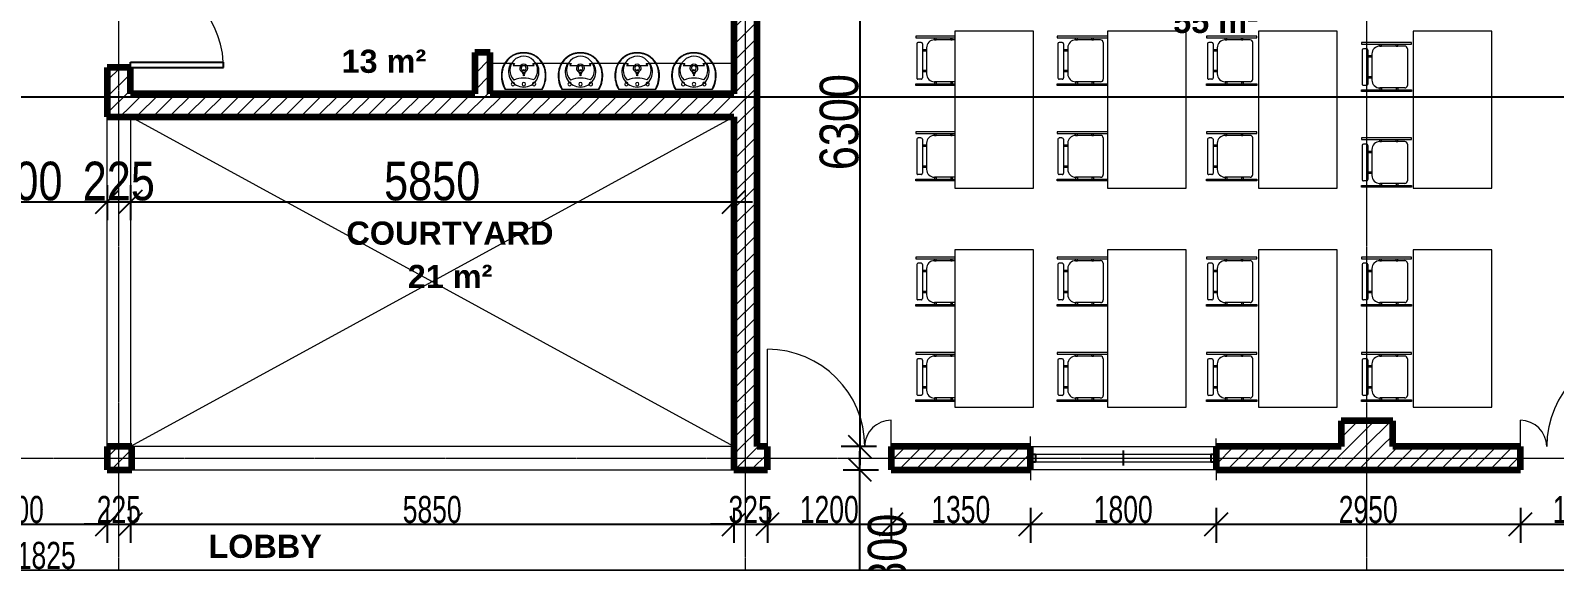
# Model space of a CAD drawing. Header units: millimetres. Extents: x -35190 to 411743, y -233114 to 23872.
# Drawn here: x 262557 to 277332, y -2685 to 2471 of the extents above; entities that cross this region are included whole.
import ezdxf

# ---------------------------------------------------------------- set-up
doc = ezdxf.new("R2010")
doc.units = ezdxf.units.MM
doc.linetypes.add('Grid Line', pattern=[22.225, 12.7, -3.175, 3.175, -3.175])
for name, color, linetype, lineweight in [('A-ANNO-DIMS', 211, 'Continuous', 9), ('A-AREA', 32, 'Continuous', 18), ('A-AREA-IDEN', 2, 'Continuous', 9), ('A-DETL-THIN', 151, 'Continuous', 18), ('A-DOOR', 31, 'Continuous', 18), ('A-FLOR', 192, 'Continuous', 18), ('A-GLAZ', 151, 'Continuous', 18), ('A-WALL', 113, 'Continuous', 18), ('A-WALL-PATT', 111, 'Continuous', 18), ('I-FURN', 30, 'Continuous', 18), ('P-SANR-FIXT', 6, 'Continuous', 18), ('S-GRID', 1, 'Continuous', 9)]:
    doc.layers.add(name, color=color, linetype=linetype, lineweight=lineweight)
doc.styles.add('Arial_3', font='arial.ttf', dxfattribs={"width": 0.8, "height": 375})
doc.styles.add('Arial_8', font='arial.ttf', dxfattribs={"width": 0.7, "height": 262.5})
doc.styles.add('Arial_B', font='arialbd.ttf', dxfattribs={"height": 225})
doc.dimstyles.new('main_4_5mm', dxfattribs={"dimscale": 304.8, "dimtxt": 382.597275, "dimasz": 0.738189, "dimexe": 0.590551, "dimexo": 0.0625, "dimgap": 0.024606, "dimtad": 1, "dimdec": 0, "dimzin": 0, "dimdsep": 46, "dimtxsty": 'Arial_3', "dimblk1": 'OBLIQUE', "dimblk2": 'OBLIQUE', "dimsah": 1, "dimcen": 0.09, "dimdle": 0.590551, "dimazin": 0, "dimtfac": 1, "dimtdec": 4, "dimtix": 1, "dimtmove": 0, "dimatfit": 3, "dimfxl": 0.590551, "dimfxlon": 1, "dimtvp": 1, "dimtolj": 1, "dimtzin": 0, "dimarcsym": 2})
doc.dimstyles.new('main_4_5mm_1', dxfattribs={"dimscale": 304.8, "dimtxt": 382.597275, "dimasz": 0.738189, "dimexe": 0.590551, "dimexo": 0.0625, "dimgap": 0.024606, "dimtad": 1, "dimdec": 0, "dimzin": 0, "dimdsep": 46, "dimtxsty": 'Arial_3', "dimblk1": 'OBLIQUE', "dimblk2": 'OBLIQUE', "dimsah": 1, "dimcen": 0.09, "dimdle": 0.590551, "dimazin": 0, "dimtfac": 1, "dimtdec": 4, "dimtix": 1, "dimtmove": 1, "dimatfit": 3, "dimfxl": 0.590551, "dimfxlon": 1, "dimtvp": 1, "dimtolj": 1, "dimtzin": 0, "dimarcsym": 2})
doc.dimstyles.new('small_3_5mm', dxfattribs={"dimscale": 304.8, "dimtxt": 267.818092, "dimasz": 0.738189, "dimexe": 0.590551, "dimexo": 0.0625, "dimgap": 0.024606, "dimtad": 1, "dimdec": 0, "dimzin": 0, "dimdsep": 46, "dimtxsty": 'Arial_8', "dimblk1": 'OBLIQUE', "dimblk2": 'OBLIQUE', "dimsah": 1, "dimcen": 0.09, "dimdle": 0.590551, "dimazin": 0, "dimtfac": 1, "dimtdec": 4, "dimtix": 1, "dimtmove": 0, "dimatfit": 3, "dimfxl": 0.590551, "dimfxlon": 1, "dimtvp": 1, "dimtolj": 1, "dimtzin": 0, "dimarcsym": 2})
pattern_1 = [(45, (247326.97, -1578.69), (-79.5495, 79.5495), [])]

# ---------------------------------------------------------------- blocks, each defined once
blk = doc.blocks.new('M_Single-Flush - 900 x 2100mm-426325-SECOND FLOOR')
at = {"layer": 'A-DOOR', "lineweight": 25}
for p, q in [((399, 112), (399, 1013)), ((450, 1013), (399, 1013)), ((450, 112), (450, 1013)), ((450, 112), (399, 112))]:
    blk.add_line(p, q, dxfattribs=at)
at = {"layer": 'A-DOOR'}
blk.add_arc((450, 112), 902, 93.2424, 180, dxfattribs=at)
blk = doc.blocks.new('Double - Offset 1 - 1200 x 2100mm Sgl Swing-501791-SECOND FLOOR')
at = {"layer": 'A-DOOR'}
for p, q in [((834, 112.5), (834, 1057)), ((-366, 112.5), (-366, 368))]:
    blk.add_line(p, q, dxfattribs=at)
for centre, radius, start, end in [((834, 112.5), 944.5, 90, 180), ((-366, 112.5), 255.5, 360, 90)]:
    blk.add_arc(centre, radius, start, end, dxfattribs=at)
blk = doc.blocks.new('Double - Offset 1 - 1200 x 2100mm Sgl Swing-501792-SECOND FLOOR')
at = {"layer": 'A-DOOR'}
for p, q in [((-366, -112.5), (-366, -368)), ((834, -112.5), (834, -1057))]:
    blk.add_line(p, q, dxfattribs=at)
for centre, radius, start, end in [((-366, -112.5), 255.5, 270, 0), ((834, -112.5), 944.5, 180, 270)]:
    blk.add_arc(centre, radius, start, end, dxfattribs=at)
blk = doc.blocks.new('Sliding - 2L - SL1_8 X 1_5-424376-SECOND FLOOR')
at = {"layer": 'A-GLAZ'}
for p, q in [((-574, 112), (-574, 212)), ((1226, 112), (1226, 212)), ((1176, 35), (-524, 35)), ((-574, -112), (-574, -192)), ((-524, -35), (1176, -35)), ((1226, -112), (1226, -212))]:
    blk.add_line(p, q, dxfattribs=at)
at = {"layer": 'A-GLAZ', "lineweight": 25}
for p, q in [((-524, 35), (-574, 35)), ((-524, -35), (-524, 35)), ((326, -75), (326, 72)), ((1226, 35), (1176, 35)), ((1176, -35), (1176, 35)), ((-574, -35), (-524, -35)), ((1176, -35), (1226, -35))]:
    blk.add_line(p, q, dxfattribs=at)
blk = doc.blocks.new('Basins w Vanity Unit - Basins w Vanity Unit-528508-SECOND FLOOR')
at = {"layer": 'I-FURN'}
for p, q in [((-701, -20), (1661, -20)), ((-701, -295), (-499, -295)), ((-493, -295), (-427, -295)), ((-200, -295), (-135, -295)), ((-128, -295), (51, -295)), ((57, -295), (123, -295)), ((350, -295), (415, -295)), ((422, -295), (601, -295)), ((607, -295), (673, -295)), ((900, -295), (965, -295)), ((972, -295), (1151, -295)), ((1157, -295), (1223, -295)), ((1450, -295), (1515, -295)), ((1522, -295), (1661, -295))]:
    blk.add_line(p, q, dxfattribs=at)
for centre, radius, start, end in [((-314, -214), 148, 90, 206.6287), ((-314, -214), 148, 333.3713, 90), ((236, -214), 148, 90, 206.6287), ((236, -214), 148, 333.3713, 90), ((786, -214), 148, 90, 206.6287), ((786, -214), 148, 333.3713, 90), ((1336, -214), 148, 90, 206.6287), ((1336, -214), 148, 333.3713, 90), ((-314, -214), 119, 210.9798, 223.0248), ((-314, -214), 17.7, 90, 270), ((-314, -214), 17.7, 270, 90), ((-314, -214), 119, 316.9752, 329.0202), ((236, -214), 119, 210.9798, 223.0248), ((236, -214), 17.7, 90, 270), ((236, -214), 17.7, 270, 90), ((236, -214), 119, 316.9752, 329.0202), ((786, -214), 119, 210.9798, 223.0248), ((786, -214), 17.7, 90, 270), ((786, -214), 17.7, 270, 90), ((786, -214), 119, 316.9752, 329.0202), ((1336, -214), 119, 210.9798, 223.0248), ((1336, -214), 17.7, 90, 270), ((1336, -214), 17.7, 270, 90), ((1336, -214), 119, 316.9752, 329.0202)]:
    blk.add_arc(centre, radius, start, end, dxfattribs=at)
for points, knots in [([(-427, -295), (-428, -295), (-430, -295), (-432, -294), (-434, -293), (-436, -292), (-437, -291), (-439, -290), (-440, -288), (-441, -287), (-443, -285), (-444, -283), (-445, -281), (-446, -280)], [0, 0, 0, 0, 0.142857, 0.285714, 0.357143, 0.428571, 0.5, 0.571429, 0.642857, 0.714286, 0.785714, 0.857143, 1, 1, 1, 1]), ([(-181, -280), (-182, -281), (-183, -283), (-185, -285), (-186, -287), (-187, -288), (-187, -289), (-189, -290), (-190, -291), (-192, -292), (-193, -293), (-195, -294), (-197, -295), (-199, -295), (-200, -295)], [0, 0, 0, 0, 0.142857, 0.214286, 0.285714, 0.321429, 0.357143, 0.428571, 0.5, 0.571429, 0.642857, 0.714286, 0.857143, 1, 1, 1, 1]), ([(123, -295), (122, -295), (120, -295), (118, -294), (116, -293), (114, -292), (113, -291), (111, -290), (110, -288), (109, -287), (107, -285), (106, -283), (105, -281), (104, -280)], [0, 0, 0, 0, 0.142857, 0.285714, 0.357143, 0.428571, 0.5, 0.571429, 0.642857, 0.714286, 0.785714, 0.857143, 1, 1, 1, 1]), ([(369, -280), (368, -281), (367, -283), (365, -285), (364, -287), (363, -288), (363, -289), (361, -290), (360, -291), (358, -292), (357, -293), (355, -294), (353, -295), (351, -295), (350, -295)], [0, 0, 0, 0, 0.142857, 0.214286, 0.285714, 0.321429, 0.357143, 0.428571, 0.5, 0.571429, 0.642857, 0.714286, 0.857143, 1, 1, 1, 1]), ([(673, -295), (672, -295), (670, -295), (668, -294), (666, -293), (664, -292), (663, -291), (661, -290), (660, -288), (659, -287), (657, -285), (656, -283), (655, -281), (654, -280)], [0, 0, 0, 0, 0.142857, 0.285714, 0.357143, 0.428571, 0.5, 0.571429, 0.642857, 0.714286, 0.785714, 0.857143, 1, 1, 1, 1]), ([(919, -280), (918, -281), (917, -283), (915, -285), (914, -287), (913, -288), (913, -289), (911, -290), (910, -291), (908, -292), (907, -293), (905, -294), (903, -295), (901, -295), (900, -295)], [0, 0, 0, 0, 0.142857, 0.214286, 0.285714, 0.321429, 0.357143, 0.428571, 0.5, 0.571429, 0.642857, 0.714286, 0.857143, 1, 1, 1, 1]), ([(1223, -295), (1222, -295), (1220, -295), (1218, -294), (1216, -293), (1214, -292), (1213, -291), (1211, -290), (1210, -288), (1209, -287), (1207, -285), (1206, -283), (1205, -281), (1204, -280)], [0, 0, 0, 0, 0.142857, 0.285714, 0.357143, 0.428571, 0.5, 0.571429, 0.642857, 0.714286, 0.785714, 0.857143, 1, 1, 1, 1]), ([(1469, -280), (1468, -281), (1467, -283), (1465, -285), (1464, -287), (1463, -288), (1463, -289), (1461, -290), (1460, -291), (1458, -292), (1457, -293), (1455, -294), (1453, -295), (1451, -295), (1450, -295)], [0, 0, 0, 0, 0.142857, 0.214286, 0.285714, 0.321429, 0.357143, 0.428571, 0.5, 0.571429, 0.642857, 0.714286, 0.857143, 1, 1, 1, 1])]:
    blk.add_open_spline(points, degree=3, knots=knots, dxfattribs=at)
for points in [[(-401, -295), (-406, -295), (-415, -295), (-423, -295), (-427, -295)], [(-314, -275), (-320, -275), (-332, -275), (-350, -275), (-368, -275), (-385, -275), (-401, -275), (-411, -275), (-416, -275)], [(-211, -275), (-216, -275), (-226, -275), (-242, -275), (-259, -275), (-277, -275), (-295, -275), (-308, -275), (-314, -275)], [(-200, -295), (-204, -295), (-212, -295), (-221, -295), (-226, -295)], [(149, -295), (144, -295), (135, -295), (127, -295), (123, -295)], [(236, -275), (230, -275), (218, -275), (200, -275), (182, -275), (165, -275), (149, -275), (139, -275), (134, -275)], [(339, -275), (334, -275), (324, -275), (308, -275), (291, -275), (273, -275), (255, -275), (242, -275), (236, -275)], [(350, -295), (346, -295), (338, -295), (329, -295), (324, -295)], [(699, -295), (694, -295), (685, -295), (677, -295), (673, -295)], [(786, -275), (780, -275), (768, -275), (750, -275), (732, -275), (715, -275), (699, -275), (689, -275), (684, -275)], [(889, -275), (884, -275), (874, -275), (858, -275), (841, -275), (823, -275), (805, -275), (792, -275), (786, -275)], [(900, -295), (896, -295), (888, -295), (879, -295), (874, -295)], [(1249, -295), (1244, -295), (1235, -295), (1227, -295), (1223, -295)], [(1336, -275), (1330, -275), (1318, -275), (1300, -275), (1282, -275), (1265, -275), (1249, -275), (1239, -275), (1234, -275)], [(1439, -275), (1434, -275), (1424, -275), (1408, -275), (1391, -275), (1373, -275), (1355, -275), (1342, -275), (1336, -275)], [(1450, -295), (1446, -295), (1438, -295), (1429, -295), (1424, -295)]]:
    blk.add_open_spline(points, degree=3, dxfattribs=at)
blk = doc.blocks.new('Sink - Cloakroom - 440 x 350mm-392213-SECOND FLOOR')
at = {"layer": 'P-SANR-FIXT'}
for p, q in [((182, 0), (-179, 0)), ((-177, 0), (-178, 0)), ((178, 0), (177, 0))]:
    blk.add_line(p, q, dxfattribs=at)
at = {"layer": 'P-SANR-FIXT', "flags": 128}
for points in [[(-182, 0), (-187, -10), (-192, -19), (-196, -29), (-200, -39), (-203, -49), (-206, -60), (-209, -70), (-211, -81), (-213, -91), (-214, -102), (-215, -113), (-216, -123), (-216, -134), (-216, -145), (-215, -156), (-214, -166), (-212, -177), (-210, -188), (-208, -194)], [(208, -194), (211, -184), (213, -173), (214, -162), (215, -152), (216, -141), (216, -130), (216, -119), (215, -109), (214, -98), (212, -87), (211, -77), (208, -66), (205, -56), (202, -46), (199, -35), (195, -25), (190, -16), (185, -6), (182, 0)], [(-208, -194), (-206, -202), (-204, -210), (-201, -218), (-198, -226), (-195, -234), (-191, -241), (-187, -248), (-183, -255), (-178, -262), (-173, -269), (-168, -276), (-163, -282), (-157, -288), (-151, -294), (-145, -300), (-139, -305), (-132, -311), (-126, -316), (-119, -320), (-112, -325), (-104, -329), (-97, -333), (-89, -336), (-82, -339), (-74, -342), (-66, -345), (-58, -347), (-50, -349), (-42, -350), (-33, -352), (-25, -353), (-17, -353), (-9, -353), (0, -353), (0, -353)], [(0, -353), (8, -353), (17, -353), (25, -353), (33, -352), (42, -350), (50, -349), (58, -347), (66, -345), (74, -342), (82, -339), (89, -336), (97, -333), (104, -329), (112, -325), (119, -320), (126, -316), (132, -311), (139, -306), (145, -300), (151, -294), (157, -289), (163, -282), (168, -276), (173, -269), (178, -263), (183, -256), (187, -248), (191, -241), (195, -234), (198, -226), (201, -218), (204, -210), (206, -203), (208, -194), (208, -194)]]:
    blk.add_lwpolyline(points, dxfattribs=at)
at = {"layer": 'P-SANR-FIXT'}
for centre, radius, start, end in [((53, -131), 264, 150.3649, 193.6351), ((0, -184), 135, 135.4629, 45.0556), ((-101, -51), 17, 360, 180), ((-101, -51), 17, 180, 360), ((-2, 160), 267, 249.1986, 291.3199), ((-1, -49), 16.8, 90, 270), ((-1, -49), 16.8, 270, 90), ((104, -50), 17, 360, 180), ((104, -50), 17, 180, 360), ((-53, -131), 264, 346.3649, 29.6351), ((-6, -145), 204, 193.6351, 271.6558), ((-6, -145), 204, 205.1998, 208.0785), ((0, -204), 38.6, 360, 180), ((0, -204), 38.6, 180, 360), ((0, -204), 23.5, 360, 180), ((0, -204), 23.5, 180, 360), ((6, -145), 204, 268.3442, 346.3649), ((6, -145), 204, 331.9223, 334.8009), ((-6, -145), 204, 231.2065, 234.0851), ((-6, -145), 204, 257.2131, 260.0918), ((6, -145), 204, 279.909, 282.7876), ((6, -145), 204, 305.9156, 308.7943)]:
    blk.add_arc(centre, radius, start, end, dxfattribs=at)
for major_axis in [(-9.08, 0), (9.08, 0)]:
    blk.add_ellipse((-1, -137), major_axis=major_axis, ratio=0.332108, start_param=3.141593, end_param=6.283185, dxfattribs=at)
for points, knots in [([(-178, 0), (-178, 0), (-179, 0), (-180, 0), (-181, 0), (-182, 0), (-182, 0), (-182, 0), (-182, 0), (-182, 0)], [-1, -1, -1, -1, -0.75, -0.625, -0.5, -0.375, -0.3125, -0.25, -0.125, -0.125, -0.125, -0.125]), ([(182, 0), (182, 0), (182, 0), (182, 0), (182, 0), (181, 0), (180, 0), (179, 0), (178, 0), (178, 0)], [-0.875, -0.875, -0.875, -0.875, -0.75, -0.6875, -0.625, -0.5, -0.375, -0.25, 0, 0, 0, 0])]:
    blk.add_open_spline(points, degree=3, knots=knots, dxfattribs=at)
for points in [[(-182, 0), (-182, 0), (-182, 0), (-182, 0)], [(182, 0), (182, 0), (182, 0), (182, 0)], [(0, -349), (0, -350), (0, -351), (0, -353), (0, -353), (0, -353)], [(0, -353), (0, -353), (0, -353), (0, -353)]]:
    blk.add_open_spline(points, degree=3, dxfattribs=at)
blk = doc.blocks.new('M_Chair-Stacking - M_Chair-Stacking-V18-SECOND FLOOR')
at = {"layer": 'I-FURN'}
for p, q in [((-417, 353), (-417, -134)), ((-401, -134), (-401, 353)), ((-357, 312), (-1, 312)), ((43, -134), (43, 353)), ((59, 353), (59, -134)), ((-401, 203), (-401, 218)), ((-382, 218), (-401, 218)), ((-382, 203), (-401, 203)), ((-382, 287), (-382, 45)), ((-382, 203), (-382, 218)), ((24, 287), (24, 45)), ((24, 219), (43, 219)), ((24, 203), (24, 219)), ((24, 203), (43, 203)), ((43, 203), (43, 219)), ((-401, 45), (-401, 62)), ((-382, 62), (-401, 62)), ((-382, 45), (-401, 45)), ((-382, 45), (-382, 62)), ((24, 62), (43, 62)), ((24, 45), (24, 62)), ((24, 45), (43, 45)), ((43, 45), (43, 62)), ((-417, -134), (-401, -134)), ((-357, -84), (-357, -114)), ((-344, -71), (-14, -71)), ((-344, -126), (-14, -126)), ((-306, -31), (-52, -31)), ((-287, -31), (-287, -71)), ((-287, -31), (-274, -31)), ((-274, -31), (-274, -71)), ((-84, -31), (-84, -71)), ((-71, -31), (-84, -31)), ((-71, -31), (-71, -71)), ((-1, -84), (-1, -114)), ((59, -134), (43, -134))]:
    blk.add_line(p, q, dxfattribs=at)
for centre, radius, start, end in [((-357, 287), 25.4, 90, 180), ((-1, 287), 25.4, 360, 90), ((-306, 45), 76.2, 180, 270), ((-52, 45), 76.2, 270, 0), ((-344, -84), 12.7, 90, 180), ((-344, -114), 12.7, 180, 270), ((-14, -84), 12.7, 360, 90), ((-14, -114), 12.7, 270, 0)]:
    blk.add_arc(centre, radius, start, end, dxfattribs=at)
blk = doc.blocks.new('M_Chair-Stacking - M_Chair-Stacking-V19-SECOND FLOOR')
at = {"layer": 'I-FURN'}
for p, q in [((-417, 243), (-417, -134)), ((-401, -134), (-401, 243)), ((-401, 203), (-401, 218)), ((-382, 218), (-401, 218)), ((-382, 203), (-401, 203)), ((-382, 243), (-382, 45)), ((-382, 203), (-382, 218)), ((24, 243), (24, 45)), ((24, 219), (43, 219)), ((24, 203), (24, 219)), ((24, 203), (43, 203)), ((43, -134), (43, 243)), ((43, 203), (43, 219)), ((59, 243), (59, -134)), ((-401, 45), (-401, 62)), ((-382, 62), (-401, 62)), ((-382, 45), (-401, 45)), ((-382, 45), (-382, 62)), ((24, 62), (43, 62)), ((24, 45), (24, 62)), ((24, 45), (43, 45)), ((43, 45), (43, 62)), ((-417, -134), (-401, -134)), ((-357, -84), (-357, -114)), ((-344, -71), (-14, -71)), ((-344, -126), (-14, -126)), ((-306, -31), (-52, -31)), ((-287, -31), (-287, -71)), ((-287, -31), (-274, -31)), ((-274, -31), (-274, -71)), ((-84, -31), (-84, -71)), ((-71, -31), (-84, -31)), ((-71, -31), (-71, -71)), ((-1, -84), (-1, -114)), ((59, -134), (43, -134))]:
    blk.add_line(p, q, dxfattribs=at)
for centre, radius, start, end in [((-306, 45), 76.2, 180, 270), ((-52, 45), 76.2, 270, 0), ((-344, -84), 12.7, 90, 180), ((-344, -114), 12.7, 180, 270), ((-14, -84), 12.7, 360, 90), ((-14, -114), 12.7, 270, 0)]:
    blk.add_arc(centre, radius, start, end, dxfattribs=at)
blk = doc.blocks.new('M_Desk - 1525 x 762mm 2-586206-SECOND FLOOR')
at = {"layer": 'I-FURN'}
for p, q in [((1524.5, 762), (-0.5, 762)), ((-0.5, 762), (-0.5, 0)), ((1524.5, 0), (1524.5, 762)), ((-0.5, 0), (1524.5, 0))]:
    blk.add_line(p, q, dxfattribs=at)
blk = doc.blocks.new('M_Chair-Stacking - M_Chair-Stacking-586208-SECOND FLOOR')
at = {"layer": 'I-FURN'}
for p, q in [((-401, 353), (-417, 353)), ((-417, 353), (-417, -134)), ((-401, -134), (-401, 353)), ((-357, 312), (-1, 312)), ((43, -134), (43, 353)), ((43, 353), (59, 353)), ((59, 353), (59, -134)), ((-401, 203), (-401, 218)), ((-382, 218), (-401, 218)), ((-382, 203), (-401, 203)), ((-382, 287), (-382, 45)), ((-382, 203), (-382, 218)), ((24, 287), (24, 45)), ((24, 219), (43, 219)), ((24, 203), (24, 219)), ((24, 203), (43, 203)), ((43, 203), (43, 219)), ((-401, 45), (-401, 62)), ((-382, 62), (-401, 62)), ((-382, 45), (-401, 45)), ((-382, 45), (-382, 62)), ((24, 62), (43, 62)), ((24, 45), (24, 62)), ((24, 45), (43, 45)), ((43, 45), (43, 62)), ((-417, -134), (-401, -134)), ((-357, -84), (-357, -114)), ((-344, -71), (-14, -71)), ((-344, -126), (-14, -126)), ((-306, -31), (-52, -31)), ((-287, -31), (-287, -71)), ((-287, -31), (-274, -31)), ((-274, -31), (-274, -71)), ((-84, -31), (-84, -71)), ((-71, -31), (-84, -31)), ((-71, -31), (-71, -71)), ((-1, -84), (-1, -114)), ((59, -134), (43, -134))]:
    blk.add_line(p, q, dxfattribs=at)
for centre, radius, start, end in [((-357, 287), 25.4, 90, 180), ((-1, 287), 25.4, 360, 90), ((-306, 45), 76.2, 180, 270), ((-52, 45), 76.2, 270, 0), ((-344, -84), 12.7, 90, 180), ((-344, -114), 12.7, 180, 270), ((-14, -84), 12.7, 360, 90), ((-14, -114), 12.7, 270, 0)]:
    blk.add_arc(centre, radius, start, end, dxfattribs=at)
blk = doc.blocks.new('_Oblique')
at = {"color": 0, "linetype": 'ByBlock', "lineweight": -2}
blk.add_line((-0.5, -0.5), (0.5, 0.5), dxfattribs=at)
blk = doc.blocks.new('*D5349')
at = {"layer": 'A-ANNO-DIMS', "color": 0, "lineweight": -2, "transparency": 16777216}
for p, q in [((261501, 969), (261501, 628)), ((263301, 969), (263301, 628)), ((261321, 808), (263481, 808))]:
    blk.add_line(p, q, dxfattribs=at)
at = {"layer": 'Defpoints', "color": 0, "transparency": 16777216}
for p in [(261501, 988), (263301, 988), (263301, 808)]:
    blk.add_point(p, dxfattribs=at)
at = {"layer": 'A-ANNO-DIMS', "color": 0, "lineweight": -2, "transparency": 16777216, "xscale": 224.9999999999999, "yscale": 224.9999999999999, "zscale": 224.9999999999999, "rotation": 180}
blk.add_blockref('_Oblique', (261501, 808), dxfattribs=at)
at = {"layer": 'A-ANNO-DIMS', "color": 0, "lineweight": -2, "transparency": 16777216, "xscale": 224.9999999999999, "yscale": 224.9999999999999, "zscale": 224.9999999999999}
blk.add_blockref('_Oblique', (263301, 808), dxfattribs=at)
at = {"layer": 'A-ANNO-DIMS', "color": 0, "transparency": 16777216, "insert": (262401, 1007), "char_height": 375, "width": 1101.88, "attachment_point": 5, "style": 'Arial_3'}
blk.add_mtext('\\A1;1800', dxfattribs=at)
blk = doc.blocks.new('*D5350')
at = {"layer": 'A-ANNO-DIMS', "color": 0, "lineweight": -2, "transparency": 16777216}
for p, q in [((263301, 969), (263301, 628)), ((263526, 969), (263526, 628)), ((263301, 808), (263076, 808)), ((263301, 808), (263526, 808)), ((263526, 808), (263751, 808))]:
    blk.add_line(p, q, dxfattribs=at)
at = {"layer": 'Defpoints', "color": 0, "transparency": 16777216}
for p in [(263301, 988), (263526, 988), (263526, 808)]:
    blk.add_point(p, dxfattribs=at)
at = {"layer": 'A-ANNO-DIMS', "color": 0, "lineweight": -2, "transparency": 16777216, "xscale": 224.9999999999999, "yscale": 224.9999999999999, "zscale": 224.9999999999999}
blk.add_blockref('_Oblique', (263301, 808), dxfattribs=at)
at = {"layer": 'A-ANNO-DIMS', "color": 0, "lineweight": -2, "transparency": 16777216, "xscale": 224.9999999999999, "yscale": 224.9999999999999, "zscale": 224.9999999999999, "rotation": 180}
blk.add_blockref('_Oblique', (263526, 808), dxfattribs=at)
at = {"layer": 'A-ANNO-DIMS', "color": 0, "transparency": 16777216, "insert": (263413, 1007), "char_height": 375, "width": 826.41, "attachment_point": 5, "style": 'Arial_3'}
blk.add_mtext('\\A1;225', dxfattribs=at)
blk = doc.blocks.new('*D5351')
at = {"layer": 'A-ANNO-DIMS', "color": 0, "lineweight": -2, "transparency": 16777216}
for p, q in [((263526, 969), (263526, 628)), ((269376, 969), (269376, 628)), ((263346, 808), (269556, 808))]:
    blk.add_line(p, q, dxfattribs=at)
at = {"layer": 'Defpoints', "color": 0, "transparency": 16777216}
for p in [(263526, 988), (269376, 988), (269376, 808)]:
    blk.add_point(p, dxfattribs=at)
at = {"layer": 'A-ANNO-DIMS', "color": 0, "lineweight": -2, "transparency": 16777216, "xscale": 224.9999999999999, "yscale": 224.9999999999999, "zscale": 224.9999999999999, "rotation": 180}
blk.add_blockref('_Oblique', (263526, 808), dxfattribs=at)
at = {"layer": 'A-ANNO-DIMS', "color": 0, "lineweight": -2, "transparency": 16777216, "xscale": 224.9999999999999, "yscale": 224.9999999999999, "zscale": 224.9999999999999}
blk.add_blockref('_Oblique', (269376, 808), dxfattribs=at)
at = {"layer": 'A-ANNO-DIMS', "color": 0, "transparency": 16777216, "insert": (266451, 1007), "char_height": 375, "width": 1101.88, "attachment_point": 5, "style": 'Arial_3'}
blk.add_mtext('\\A1;5850', dxfattribs=at)
blk = doc.blocks.new('*D5458')
at = {"layer": 'A-ANNO-DIMS', "color": 0, "lineweight": -2, "transparency": 16777216}
for p, q in [((261501, -2162), (261501, -2503)), ((263301, -2162), (263301, -2503)), ((261321, -2323), (263481, -2323))]:
    blk.add_line(p, q, dxfattribs=at)
at = {"layer": 'Defpoints', "color": 0, "transparency": 16777216}
for p in [(261501, -2143), (263301, -2143), (263301, -2323)]:
    blk.add_point(p, dxfattribs=at)
at = {"layer": 'A-ANNO-DIMS', "color": 0, "lineweight": -2, "transparency": 16777216, "xscale": 224.9999999999999, "yscale": 224.9999999999999, "zscale": 224.9999999999999, "rotation": 180}
blk.add_blockref('_Oblique', (261501, -2323), dxfattribs=at)
at = {"layer": 'A-ANNO-DIMS', "color": 0, "lineweight": -2, "transparency": 16777216, "xscale": 224.9999999999999, "yscale": 224.9999999999999, "zscale": 224.9999999999999}
blk.add_blockref('_Oblique', (263301, -2323), dxfattribs=at)
at = {"layer": 'A-ANNO-DIMS', "color": 0, "transparency": 16777216, "insert": (262401, -2181), "char_height": 262.5, "width": 672.43, "attachment_point": 5, "style": 'Arial_8'}
blk.add_mtext('\\A1;1800', dxfattribs=at)
blk = doc.blocks.new('*D5459')
at = {"layer": 'A-ANNO-DIMS', "color": 0, "lineweight": -2, "transparency": 16777216}
for p, q in [((263301, -2162), (263301, -2503)), ((263526, -2162), (263526, -2503)), ((263301, -2323), (263076, -2323)), ((263301, -2323), (263526, -2323)), ((263526, -2323), (263751, -2323))]:
    blk.add_line(p, q, dxfattribs=at)
at = {"layer": 'Defpoints', "color": 0, "transparency": 16777216}
for p in [(263301, -2143), (263526, -2143), (263526, -2323)]:
    blk.add_point(p, dxfattribs=at)
at = {"layer": 'A-ANNO-DIMS', "color": 0, "lineweight": -2, "transparency": 16777216, "xscale": 224.9999999999999, "yscale": 224.9999999999999, "zscale": 224.9999999999999}
blk.add_blockref('_Oblique', (263301, -2323), dxfattribs=at)
at = {"layer": 'A-ANNO-DIMS', "color": 0, "lineweight": -2, "transparency": 16777216, "xscale": 224.9999999999999, "yscale": 224.9999999999999, "zscale": 224.9999999999999, "rotation": 180}
blk.add_blockref('_Oblique', (263526, -2323), dxfattribs=at)
at = {"layer": 'A-ANNO-DIMS', "color": 0, "transparency": 16777216, "insert": (263413, -2181), "char_height": 262.5, "width": 504.32, "attachment_point": 5, "style": 'Arial_8'}
blk.add_mtext('\\A1;225', dxfattribs=at)
blk = doc.blocks.new('*D5460')
at = {"layer": 'A-ANNO-DIMS', "color": 0, "lineweight": -2, "transparency": 16777216}
for p, q in [((263526, -2162), (263526, -2503)), ((269376, -2162), (269376, -2503)), ((263346, -2323), (269556, -2323))]:
    blk.add_line(p, q, dxfattribs=at)
at = {"layer": 'Defpoints', "color": 0, "transparency": 16777216}
for p in [(263526, -2143), (269376, -2143), (269376, -2323)]:
    blk.add_point(p, dxfattribs=at)
at = {"layer": 'A-ANNO-DIMS', "color": 0, "lineweight": -2, "transparency": 16777216, "xscale": 224.9999999999999, "yscale": 224.9999999999999, "zscale": 224.9999999999999, "rotation": 180}
blk.add_blockref('_Oblique', (263526, -2323), dxfattribs=at)
at = {"layer": 'A-ANNO-DIMS', "color": 0, "lineweight": -2, "transparency": 16777216, "xscale": 224.9999999999999, "yscale": 224.9999999999999, "zscale": 224.9999999999999}
blk.add_blockref('_Oblique', (269376, -2323), dxfattribs=at)
at = {"layer": 'A-ANNO-DIMS', "color": 0, "transparency": 16777216, "insert": (266451, -2181), "char_height": 262.5, "width": 672.43, "attachment_point": 5, "style": 'Arial_8'}
blk.add_mtext('\\A1;5850', dxfattribs=at)
blk = doc.blocks.new('*D5461')
at = {"layer": 'A-ANNO-DIMS', "color": 0, "lineweight": -2, "transparency": 16777216}
for p, q in [((269376, -2162), (269376, -2503)), ((269701, -2162), (269701, -2503)), ((269376, -2323), (269151, -2323)), ((269376, -2323), (269701, -2323)), ((269701, -2323), (269926, -2323))]:
    blk.add_line(p, q, dxfattribs=at)
at = {"layer": 'Defpoints', "color": 0, "transparency": 16777216}
for p in [(269376, -2143), (269701, -2143), (269701, -2323)]:
    blk.add_point(p, dxfattribs=at)
at = {"layer": 'A-ANNO-DIMS', "color": 0, "lineweight": -2, "transparency": 16777216, "xscale": 224.9999999999999, "yscale": 224.9999999999999, "zscale": 224.9999999999999}
blk.add_blockref('_Oblique', (269376, -2323), dxfattribs=at)
at = {"layer": 'A-ANNO-DIMS', "color": 0, "lineweight": -2, "transparency": 16777216, "xscale": 224.9999999999999, "yscale": 224.9999999999999, "zscale": 224.9999999999999, "rotation": 180}
blk.add_blockref('_Oblique', (269701, -2323), dxfattribs=at)
at = {"layer": 'A-ANNO-DIMS', "color": 0, "transparency": 16777216, "insert": (269538, -2181), "char_height": 262.5, "width": 504.32, "attachment_point": 5, "style": 'Arial_8'}
blk.add_mtext('\\A1;325', dxfattribs=at)
blk = doc.blocks.new('*D5462')
at = {"layer": 'A-ANNO-DIMS', "color": 0, "lineweight": -2, "transparency": 16777216}
for p, q in [((269701, -2162), (269701, -2503)), ((270901, -2162), (270901, -2503)), ((269521, -2323), (271081, -2323))]:
    blk.add_line(p, q, dxfattribs=at)
at = {"layer": 'Defpoints', "color": 0, "transparency": 16777216}
for p in [(269701, -2143), (270901, -2143), (270901, -2323)]:
    blk.add_point(p, dxfattribs=at)
at = {"layer": 'A-ANNO-DIMS', "color": 0, "lineweight": -2, "transparency": 16777216, "xscale": 224.9999999999999, "yscale": 224.9999999999999, "zscale": 224.9999999999999, "rotation": 180}
blk.add_blockref('_Oblique', (269701, -2323), dxfattribs=at)
at = {"layer": 'A-ANNO-DIMS', "color": 0, "lineweight": -2, "transparency": 16777216, "xscale": 224.9999999999999, "yscale": 224.9999999999999, "zscale": 224.9999999999999}
blk.add_blockref('_Oblique', (270901, -2323), dxfattribs=at)
at = {"layer": 'A-ANNO-DIMS', "color": 0, "transparency": 16777216, "insert": (270301, -2181), "char_height": 262.5, "width": 672.43, "attachment_point": 5, "style": 'Arial_8'}
blk.add_mtext('\\A1;1200', dxfattribs=at)
blk = doc.blocks.new('*D5463')
at = {"layer": 'A-ANNO-DIMS', "color": 0, "lineweight": -2, "transparency": 16777216}
for p, q in [((270901, -2162), (270901, -2503)), ((272251, -2162), (272251, -2503)), ((270721, -2323), (272431, -2323))]:
    blk.add_line(p, q, dxfattribs=at)
at = {"layer": 'Defpoints', "color": 0, "transparency": 16777216}
for p in [(270901, -2143), (272251, -2143), (272251, -2323)]:
    blk.add_point(p, dxfattribs=at)
at = {"layer": 'A-ANNO-DIMS', "color": 0, "lineweight": -2, "transparency": 16777216, "xscale": 224.9999999999999, "yscale": 224.9999999999999, "zscale": 224.9999999999999, "rotation": 180}
blk.add_blockref('_Oblique', (270901, -2323), dxfattribs=at)
at = {"layer": 'A-ANNO-DIMS', "color": 0, "lineweight": -2, "transparency": 16777216, "xscale": 224.9999999999999, "yscale": 224.9999999999999, "zscale": 224.9999999999999}
blk.add_blockref('_Oblique', (272251, -2323), dxfattribs=at)
at = {"layer": 'A-ANNO-DIMS', "color": 0, "transparency": 16777216, "insert": (271576, -2181), "char_height": 262.5, "width": 672.43, "attachment_point": 5, "style": 'Arial_8'}
blk.add_mtext('\\A1;1350', dxfattribs=at)
blk = doc.blocks.new('*D5464')
at = {"layer": 'A-ANNO-DIMS', "color": 0, "lineweight": -2, "transparency": 16777216}
for p, q in [((272251, -2162), (272251, -2503)), ((274051, -2162), (274051, -2503)), ((272071, -2323), (274231, -2323))]:
    blk.add_line(p, q, dxfattribs=at)
at = {"layer": 'Defpoints', "color": 0, "transparency": 16777216}
for p in [(272251, -2143), (274051, -2143), (274051, -2323)]:
    blk.add_point(p, dxfattribs=at)
at = {"layer": 'A-ANNO-DIMS', "color": 0, "lineweight": -2, "transparency": 16777216, "xscale": 224.9999999999999, "yscale": 224.9999999999999, "zscale": 224.9999999999999, "rotation": 180}
blk.add_blockref('_Oblique', (272251, -2323), dxfattribs=at)
at = {"layer": 'A-ANNO-DIMS', "color": 0, "lineweight": -2, "transparency": 16777216, "xscale": 224.9999999999999, "yscale": 224.9999999999999, "zscale": 224.9999999999999}
blk.add_blockref('_Oblique', (274051, -2323), dxfattribs=at)
at = {"layer": 'A-ANNO-DIMS', "color": 0, "transparency": 16777216, "insert": (273151, -2181), "char_height": 262.5, "width": 672.43, "attachment_point": 5, "style": 'Arial_8'}
blk.add_mtext('\\A1;1800', dxfattribs=at)
blk = doc.blocks.new('*D5465')
at = {"layer": 'A-ANNO-DIMS', "color": 0, "lineweight": -2, "transparency": 16777216}
for p, q in [((274051, -2162), (274051, -2503)), ((277001, -2162), (277001, -2503)), ((273871, -2323), (277181, -2323))]:
    blk.add_line(p, q, dxfattribs=at)
at = {"layer": 'Defpoints', "color": 0, "transparency": 16777216}
for p in [(274051, -2143), (277001, -2143), (277001, -2323)]:
    blk.add_point(p, dxfattribs=at)
at = {"layer": 'A-ANNO-DIMS', "color": 0, "lineweight": -2, "transparency": 16777216, "xscale": 224.9999999999999, "yscale": 224.9999999999999, "zscale": 224.9999999999999, "rotation": 180}
blk.add_blockref('_Oblique', (274051, -2323), dxfattribs=at)
at = {"layer": 'A-ANNO-DIMS', "color": 0, "lineweight": -2, "transparency": 16777216, "xscale": 224.9999999999999, "yscale": 224.9999999999999, "zscale": 224.9999999999999}
blk.add_blockref('_Oblique', (277001, -2323), dxfattribs=at)
at = {"layer": 'A-ANNO-DIMS', "color": 0, "transparency": 16777216, "insert": (275526, -2181), "char_height": 262.5, "width": 672.43, "attachment_point": 5, "style": 'Arial_8'}
blk.add_mtext('\\A1;2950', dxfattribs=at)
blk = doc.blocks.new('*D5466')
at = {"layer": 'A-ANNO-DIMS', "color": 0, "lineweight": -2, "transparency": 16777216}
for p, q in [((277001, -2162), (277001, -2503)), ((278201, -2162), (278201, -2503)), ((276821, -2323), (278381, -2323))]:
    blk.add_line(p, q, dxfattribs=at)
at = {"layer": 'Defpoints', "color": 0, "transparency": 16777216}
for p in [(277001, -2143), (278201, -2143), (278201, -2323)]:
    blk.add_point(p, dxfattribs=at)
at = {"layer": 'A-ANNO-DIMS', "color": 0, "lineweight": -2, "transparency": 16777216, "xscale": 224.9999999999999, "yscale": 224.9999999999999, "zscale": 224.9999999999999, "rotation": 180}
blk.add_blockref('_Oblique', (277001, -2323), dxfattribs=at)
at = {"layer": 'A-ANNO-DIMS', "color": 0, "lineweight": -2, "transparency": 16777216, "xscale": 224.9999999999999, "yscale": 224.9999999999999, "zscale": 224.9999999999999}
blk.add_blockref('_Oblique', (278201, -2323), dxfattribs=at)
at = {"layer": 'A-ANNO-DIMS', "color": 0, "transparency": 16777216, "insert": (277601, -2181), "char_height": 262.5, "width": 672.43, "attachment_point": 5, "style": 'Arial_8'}
blk.add_mtext('\\A1;1200', dxfattribs=at)
blk = doc.blocks.new('*D5472')
at = {"layer": 'A-ANNO-DIMS', "color": 0, "lineweight": -2, "transparency": 16777216}
for p, q in [((236726, -2608), (236726, -2949)), ((288551, -2608), (288551, -2949)), ((236546, -2769), (288731, -2769))]:
    blk.add_line(p, q, dxfattribs=at)
at = {"layer": 'Defpoints', "color": 0, "transparency": 16777216}
for p in [(236726, -2589), (288551, -2589), (288551, -2769)]:
    blk.add_point(p, dxfattribs=at)
at = {"layer": 'A-ANNO-DIMS', "color": 0, "lineweight": -2, "transparency": 16777216, "xscale": 224.9999999999999, "yscale": 224.9999999999999, "zscale": 224.9999999999999, "rotation": 180}
blk.add_blockref('_Oblique', (236726, -2769), dxfattribs=at)
at = {"layer": 'A-ANNO-DIMS', "color": 0, "lineweight": -2, "transparency": 16777216, "xscale": 224.9999999999999, "yscale": 224.9999999999999, "zscale": 224.9999999999999}
blk.add_blockref('_Oblique', (288551, -2769), dxfattribs=at)
at = {"layer": 'A-ANNO-DIMS', "color": 0, "transparency": 16777216, "insert": (262638, -2627), "char_height": 262.5, "width": 840.54, "attachment_point": 5, "style": 'Arial_8'}
blk.add_mtext('\\A1;51825', dxfattribs=at)
blk = doc.blocks.new('*D5474')
at = {"layer": 'A-ANNO-DIMS', "color": 0, "lineweight": -2, "transparency": 16777216}
for p, q in [((270597, 4911), (270597, -1749)), ((270758, 4731), (270417, 4731)), ((270758, -1569), (270417, -1569))]:
    blk.add_line(p, q, dxfattribs=at)
at = {"layer": 'Defpoints', "color": 0, "transparency": 16777216}
for p in [(270777, 4731), (270597, -1569), (270777, -1569)]:
    blk.add_point(p, dxfattribs=at)
at = {"layer": 'A-ANNO-DIMS', "color": 0, "lineweight": -2, "transparency": 16777216, "xscale": 224.9999999999999, "yscale": 224.9999999999999, "zscale": 224.9999999999999}
for p, rotation in [((270597, 4731), 90), ((270597, -1569), 270)]:
    blk.add_blockref('_Oblique', p, dxfattribs=dict(at, rotation=rotation))
at = {"layer": 'A-ANNO-DIMS', "color": 0, "transparency": 16777216, "insert": (270398, 1581), "char_height": 375, "width": 1101.88, "attachment_point": 5, "rotation": 90, "style": 'Arial_3'}
blk.add_mtext('\\A1;6300', dxfattribs=at)
blk = doc.blocks.new('*D5484')
at = {"layer": 'A-ANNO-DIMS', "color": 0, "lineweight": -2, "transparency": 16777216}
for p, q in [((270597, -3774), (270597, -1614)), ((270436, -1794), (270777, -1794)), ((270436, -3594), (270777, -3594))]:
    blk.add_line(p, q, dxfattribs=at)
at = {"layer": 'Defpoints', "color": 0, "transparency": 16777216}
for p in [(270417, -1794), (270597, -1794), (270417, -3594)]:
    blk.add_point(p, dxfattribs=at)
at = {"layer": 'A-ANNO-DIMS', "color": 0, "lineweight": -2, "transparency": 16777216, "xscale": 224.9999999999999, "yscale": 224.9999999999999, "zscale": 224.9999999999999}
for p, rotation in [((270597, -1794), 90), ((270597, -3594), 270)]:
    blk.add_blockref('_Oblique', p, dxfattribs=dict(at, rotation=rotation))
at = {"layer": 'A-ANNO-DIMS', "color": 0, "transparency": 16777216, "insert": (270674, -3153), "char_height": 375, "width": 1101.88, "attachment_point": 1, "rotation": 90, "line_spacing_factor": 0.941778, "style": 'Arial_3'}
blk.add_mtext('\\A1;1800', dxfattribs=at)

msp = doc.modelspace()

# ---------------------------------------------------------------- hatches: boundary and pattern name
at = {"layer": 'A-WALL-PATT'}
h = msp.add_hatch(dxfattribs=at)
h.set_pattern_fill('FP_1', color=256, style=0, pattern_type=2)
h.set_pattern_definition(pattern_1)
h.paths.add_polyline_path([(269600.9, -1569), (269600.9, 5756), (269375.9, 5756), (269375.9, -1569)])
h = msp.add_hatch(dxfattribs=at)
h.set_pattern_fill('FP_1', color=256, style=0, pattern_type=2)
h.set_pattern_definition(pattern_1)
h.paths.add_polyline_path([(263300.9, -1794), (263525.9, -1794), (263525.9, -1569), (263300.9, -1569)])
h.paths.add_polyline_path([(263300.9, 1631), (263525.9, 1631), (263525.9, 2113), (263300.9, 2113), (263300.9, 1976.5)])
h.paths.add_polyline_path([(263525.9, 3013), (263525.9, 5531), (263300.9, 5531), (263300.9, 3013)])
h = msp.add_hatch(dxfattribs=at)
h.set_pattern_fill('FP_1', color=256, style=0, pattern_type=2)
h.set_pattern_definition(pattern_1)
h.paths.add_polyline_path([(267013.4, 1856), (267013.4, 2256), (266863.4, 2256), (266863.4, 1856), (266886.2, 1856)])
h = msp.add_hatch(dxfattribs=at)
h.set_pattern_fill('FP_1', color=256, style=0, pattern_type=2)
h.set_pattern_definition(pattern_1)
h.paths.add_polyline_path([(263525.9, 1631), (269375.9, 1631), (269375.9, 1856), (263525.9, 1856)])
h = msp.add_hatch(dxfattribs=at)
h.set_pattern_fill('FP_1', color=256, style=0, pattern_type=2)
h.set_pattern_definition(pattern_1)
h.paths.add_polyline_path([(275263.4, -1569), (275763.4, -1569), (275763.4, -1319), (275263.4, -1319), (275263.4, -1418.6)])
h = msp.add_hatch(dxfattribs=at)
h.set_pattern_fill('FP_1', color=256, style=0, pattern_type=2)
h.set_pattern_definition(pattern_1)
h.paths.add_polyline_path([(263540.2, -1794), (263540.2, -1569), (263525.9, -1569), (263525.9, -1794)])
h.paths.add_polyline_path([(269700.9, -1794), (269700.9, -1569), (269374.2, -1569), (269374.2, -1794)])
h.paths.add_polyline_path([(270900.9, -1794), (272250.9, -1794), (272250.9, -1569), (270900.9, -1569)])
h.paths.add_polyline_path([(274050.9, -1794), (277000.9, -1794), (277000.9, -1569), (274050.9, -1569)])
h.paths.add_polyline_path([(278200.9, -1794), (278300.9, -1794), (278300.9, -1569), (278200.9, -1569)])

# ---------------------------------------------------------------- linework, layer by layer
msp.add_line((217964.4, 1827.7), (305800.6, 1827.7))
at = {"layer": 'A-AREA'}
msp.add_line((263540.2, -1794), (269374.2, -1794), dxfattribs=at)
at = {"layer": 'A-DETL-THIN'}
for p, q in [((269375.9, 1631), (263525.9, -1569)), ((269375.9, -1569), (263525.9, 1631))]:
    msp.add_line(p, q, dxfattribs=at)
at = {"layer": 'A-FLOR'}
msp.add_line((269374.2, -1569), (263540.2, -1569), dxfattribs=at)
at = {"layer": 'A-WALL', "lineweight": 140}
for p, q in [((269375.9, 5531), (269375.9, 1856)), ((269600.9, -1569), (269600.9, 4731)), ((267013.4, 2256), (266863.4, 2256)), ((266863.4, 2256), (266863.4, 1856)), ((267013.4, 1856), (267013.4, 2256)), ((263300.9, 2113), (263300.9, 1631)), ((263525.9, 2113), (263300.9, 2113)), ((263525.9, 1856), (263525.9, 2113)), ((266863.4, 1856), (263525.9, 1856)), ((269375.9, 1856), (267013.4, 1856)), ((263300.9, 1631), (269375.9, 1631)), ((269375.9, 1631), (269375.9, -1569)), ((275763.4, -1319), (275263.4, -1319)), ((275263.4, -1319), (275263.4, -1569)), ((275763.4, -1569), (275763.4, -1319)), ((263300.9, -1569), (263300.9, -1794)), ((263540.2, -1569), (263300.9, -1569)), ((263540.2, -1794), (263540.2, -1569)), ((269375.9, -1569), (269374.2, -1569)), ((269374.2, -1569), (269374.2, -1794)), ((269700.9, -1569), (269600.9, -1569)), ((269700.9, -1794), (269700.9, -1569)), ((272250.9, -1569), (270900.9, -1569)), ((270900.9, -1569), (270900.9, -1794)), ((272250.9, -1794), (272250.9, -1569)), ((275263.4, -1569), (274050.9, -1569)), ((274050.9, -1569), (274050.9, -1794)), ((277000.9, -1569), (275763.4, -1569)), ((277000.9, -1794), (277000.9, -1569)), ((263300.9, -1794), (263540.2, -1794)), ((269374.2, -1794), (269700.9, -1794)), ((270900.9, -1794), (272250.9, -1794)), ((274050.9, -1794), (277000.9, -1794))]:
    msp.add_line(p, q, dxfattribs=at)
at = {"layer": 'A-WALL'}
for p, q in [((263300.9, -1569), (263300.9, 1631)), ((263525.9, 1631), (263525.9, -1569)), ((272250.9, -1569), (274050.9, -1569)), ((274050.9, -1794), (272250.9, -1794))]:
    msp.add_line(p, q, dxfattribs=at)
at = {"layer": 'S-GRID', "linetype": 'Grid Line'}
for p, q in [((263413.4, -24980.3), (263413.4, 17292.4)), ((269488.4, -24980.3), (269488.4, 17292.4)), ((275513.4, -24980.3), (275513.4, 17292.4)), ((231291.7, -1681.5), (294398.4, -1681.5))]:
    msp.add_line(p, q, dxfattribs=at)

# ---------------------------------------------------------------- block references
at = {"layer": 'A-DOOR'}
for name, p, rotation in [('M_Single-Flush - 900 x 2100mm-426325-SECOND FLOOR', (263413.4, 2563), 269.9999999999999), ('Double - Offset 1 - 1200 x 2100mm Sgl Swing-501792-SECOND FLOOR', (270534.9, -1681.5), 180)]:
    msp.add_blockref(name, p, dxfattribs=dict(at, rotation=rotation))
msp.add_blockref('Double - Offset 1 - 1200 x 2100mm Sgl Swing-501791-SECOND FLOOR', (277366.9, -1681.5), dxfattribs=at)
at = {"layer": 'A-GLAZ', "rotation": 180}
msp.add_blockref('Sliding - 2L - SL1_8 X 1_5-424376-SECOND FLOOR', (273477.1, -1681.5), dxfattribs=at)
at = {"layer": 'I-FURN'}
for name, p, rotation in [('M_Chair-Stacking - M_Chair-Stacking-V19-SECOND FLOOR', (271275, 1997.1), 270.0000000000306), ('M_Desk - 1525 x 762mm 2-586206-SECOND FLOOR', (271517.6, 2464.6), 270.0000000000305), ('M_Chair-Stacking - M_Chair-Stacking-V18-SECOND FLOOR', (272644.3, 1997.1), 270.0000000000306), ('M_Desk - 1525 x 762mm 2-586206-SECOND FLOOR', (272997.6, 2464.6), 270.0000000000305), ('M_Chair-Stacking - M_Chair-Stacking-586208-SECOND FLOOR', (274093.6, 1997.1), 270.0000000000306), ('M_Desk - 1525 x 762mm 2-586206-SECOND FLOOR', (274462.6, 2464.6), 270.0000000000305), ('M_Desk - 1525 x 762mm 2-586206-SECOND FLOOR', (275962.6, 2464.6), 270.0000000000305), ('M_Chair-Stacking - M_Chair-Stacking-586208-SECOND FLOOR', (275593.6, 1937.1), 270.000000000031), ('Basins w Vanity Unit - Basins w Vanity Unit-528508-SECOND FLOOR', (268674.7, 1856), 180), ('M_Chair-Stacking - M_Chair-Stacking-V19-SECOND FLOOR', (271275, 1070.2), 270.0000000000306), ('M_Chair-Stacking - M_Chair-Stacking-V18-SECOND FLOOR', (272644.3, 1070.2), 270.0000000000306), ('M_Chair-Stacking - M_Chair-Stacking-586208-SECOND FLOOR', (274093.6, 1070.2), 270.0000000000306), ('M_Chair-Stacking - M_Chair-Stacking-586208-SECOND FLOOR', (275593.6, 1010.2), 270.000000000031), ('M_Desk - 1525 x 762mm 2-586206-SECOND FLOOR', (271517.6, 339.6), 270.0000000000305), ('M_Desk - 1525 x 762mm 2-586206-SECOND FLOOR', (272997.6, 339.6), 270.0000000000305), ('M_Desk - 1525 x 762mm 2-586206-SECOND FLOOR', (274462.6, 339.6), 270.0000000000305), ('M_Desk - 1525 x 762mm 2-586206-SECOND FLOOR', (275962.6, 339.6), 270.0000000000305), ('M_Chair-Stacking - M_Chair-Stacking-V19-SECOND FLOOR', (271275, -146.2), 270.0000000000306), ('M_Chair-Stacking - M_Chair-Stacking-V18-SECOND FLOOR', (272644.3, -146.2), 270.0000000000306), ('M_Chair-Stacking - M_Chair-Stacking-586208-SECOND FLOOR', (274093.6, -146.2), 270.0000000000307), ('M_Chair-Stacking - M_Chair-Stacking-586208-SECOND FLOOR', (275593.6, -146.2), 270.0000000000306), ('M_Chair-Stacking - M_Chair-Stacking-V19-SECOND FLOOR', (271275, -1073), 270.0000000000306), ('M_Chair-Stacking - M_Chair-Stacking-V18-SECOND FLOOR', (272644.3, -1073), 270.0000000000306), ('M_Chair-Stacking - M_Chair-Stacking-586208-SECOND FLOOR', (274093.6, -1073), 270.0000000000307), ('M_Chair-Stacking - M_Chair-Stacking-586208-SECOND FLOOR', (275593.6, -1073), 270.0000000000306)]:
    msp.add_blockref(name, p, dxfattribs=dict(at, rotation=rotation))
at = {"layer": 'P-SANR-FIXT', "rotation": 180}
for p in [(267338.4, 1901), (267888.4, 1901), (268438.4, 1901), (268988.4, 1901)]:
    msp.add_blockref('Sink - Cloakroom - 440 x 350mm-392213-SECOND FLOOR', p, dxfattribs=at)

# ---------------------------------------------------------------- texts
at = {"layer": 'A-AREA-IDEN', "char_height": 225, "attachment_point": 1, "style": 'Arial_B'}
for s, insert, width in [('55 m²', (273635, 2671.3), 1010.126), ('13 m²', (265572.2, 2284.8), 1010.126), ('COURTYARD', (265619.2, 616.1), 2453.164), ('21 m²', (266214.4, 195.2), 1010.126), ('LOBBY', (264281.2, -2424.2), 1346.835)]:
    msp.add_mtext(s, dxfattribs=dict(at, insert=insert, width=width))

# ---------------------------------------------------------------- dimensions: what is measured, and where the dimension line sits
at = {"layer": 'A-ANNO-DIMS'}
dim = msp.add_linear_dim(base=(270597.3, -1569), p1=(270777.3, 4731), p2=(270777.3, -1569), angle=90, dimstyle='main_4_5mm', override={"dimpost": '<>', "dimfxl": 6300}, dxfattribs=at)
dim.commit()
dim.dimension.update_dxf_attribs({"geometry": '*D5474', "text_midpoint": (270398.2, 1581)})
for base, p1, p2, dimstyle, override, picture, middle in [((263300.9, 807.9), (261500.9, 987.9), (263300.9, 987.9), 'main_4_5mm', {"dimpost": '<>', "dimfxl": 1800}, '*D5349', (262400.9, 1006.9)), ((263525.9, 807.9), (263300.9, 987.9), (263525.9, 987.9), 'main_4_5mm', {"dimpost": '<>', "dimfxl": 225}, '*D5350', (263413.4, 1006.9)), ((269375.9, 807.9), (263525.9, 987.9), (269375.9, 987.9), 'main_4_5mm', {"dimpost": '<>', "dimfxl": 5850}, '*D5351', (266450.9, 1006.9)), ((263300.9, -2322.5), (261500.9, -2142.5), (263300.9, -2142.5), 'small_3_5mm', {"dimpost": '<>', "dimfxl": 1800}, '*D5458', (262400.9, -2181)), ((263525.9, -2322.5), (263300.9, -2142.5), (263525.9, -2142.5), 'small_3_5mm', {"dimpost": '<>', "dimfxl": 225}, '*D5459', (263413.4, -2181)), ((269375.9, -2322.5), (263525.9, -2142.5), (269375.9, -2142.5), 'small_3_5mm', {"dimpost": '<>', "dimfxl": 5850}, '*D5460', (266450.9, -2181)), ((269700.9, -2322.5), (269375.9, -2142.5), (269700.9, -2142.5), 'small_3_5mm', {"dimpost": '<>', "dimfxl": 325}, '*D5461', (269538.4, -2180.9)), ((270900.9, -2322.5), (269700.9, -2142.5), (270900.9, -2142.5), 'small_3_5mm', {"dimpost": '<>', "dimfxl": 1200}, '*D5462', (270300.9, -2181)), ((272250.9, -2322.5), (270900.9, -2142.5), (272250.9, -2142.5), 'small_3_5mm', {"dimpost": '<>', "dimfxl": 1350}, '*D5463', (271575.9, -2180.9)), ((274050.9, -2322.5), (272250.9, -2142.5), (274050.9, -2142.5), 'small_3_5mm', {"dimpost": '<>', "dimfxl": 1800}, '*D5464', (273150.9, -2181)), ((277000.9, -2322.5), (274050.9, -2142.5), (277000.9, -2142.5), 'small_3_5mm', {"dimpost": '<>', "dimfxl": 2950}, '*D5465', (275525.9, -2181)), ((278200.9, -2322.5), (277000.9, -2142.5), (278200.9, -2142.5), 'small_3_5mm', {"dimpost": '<>', "dimfxl": 1200}, '*D5466', (277600.9, -2181)), ((288550.9, -2768.6), (236725.9, -2588.6), (288550.9, -2588.6), 'small_3_5mm', {"dimpost": '<>', "dimfxl": 51825}, '*D5472', (262638.4, -2627.1))]:
    dim = msp.add_linear_dim(base=base, p1=p1, p2=p2, dimstyle=dimstyle, override=override, dxfattribs=at)
    dim.commit()
    dim.dimension.update_dxf_attribs({"geometry": picture, "text_midpoint": middle})
dim = msp.add_linear_dim(base=(270597.3, -1794), p1=(270417.3, -3594), p2=(270417.3, -1794), angle=90, dimstyle='main_4_5mm_1', override={"dimpost": '<>', "dimfxl": 1800}, dxfattribs=at)
dim.commit()
dim.dimension.update_dxf_attribs({"geometry": '*D5484', "text_midpoint": (270923.7, -2602.2), "dimtype": 160, "text_rotation": 90})

doc.saveas('drawing.dxf')
